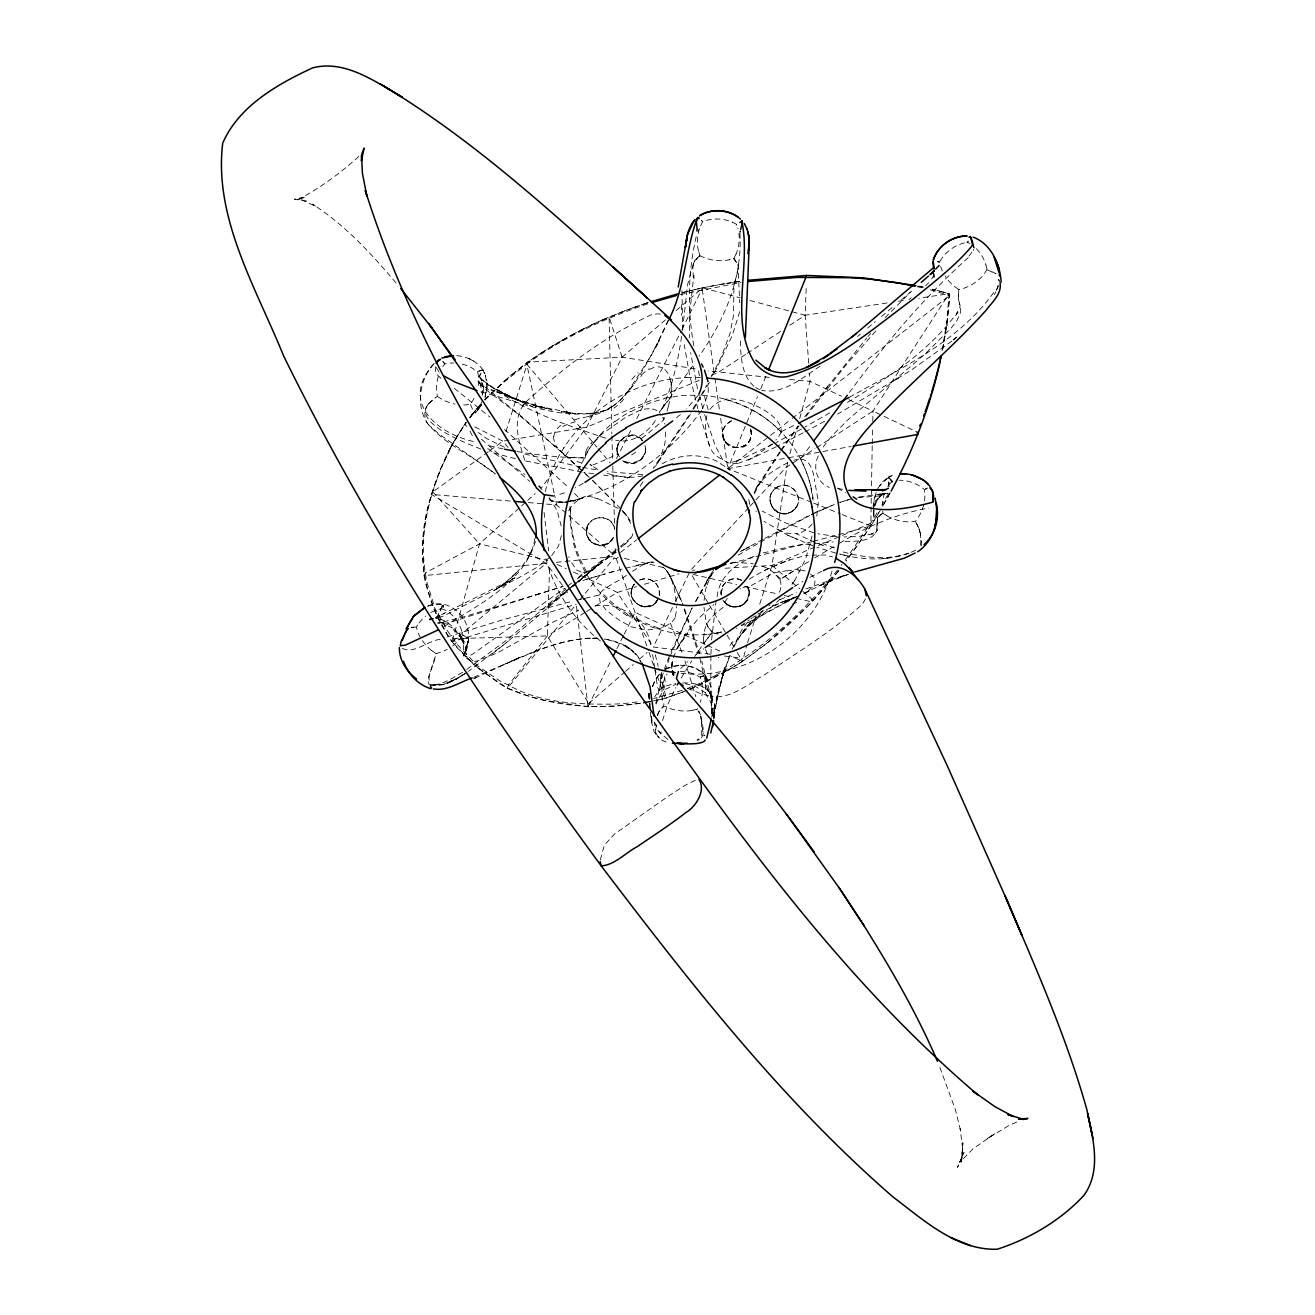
<?xml version="1.0" encoding="UTF-8"?>
<svg xmlns="http://www.w3.org/2000/svg" width="1315" height="1315" viewBox="0 0 1315 1315"><rect width="100%" height="100%" fill="white"/><g stroke="black" fill="none" stroke-linecap="round" stroke-linejoin="round"><path stroke-width="0.75" stroke-dasharray="5 3.75" d="M705.103 674.924L711.07 686.364L711.974 713.996L711.974 707.897L712.007 709.327C713.766 700.698 703.081 696.112 705.53 687.975M693.268 277.646L692.874 266.764L694.468 261.258M665.62 431.978L665.522 436.744A81.711 78.062 -19 0 1 664.782 443.812L659.505 460.398M933.946 273.717L933.929 276.84L933.551 274.062M697.953 710.642C704.347 717.793 699.514 728.214 704.955 735.841M711.974 713.996L711.99 709.541M873.85 506.883L874.409 503.826L873.555 512.981L873.341 510.368M873.965 510.516L873.933 518.307L873.407 510.631M873.324 508.839L873.374 502.757L875.576 493.799M710.889 655.889L710.757 692.939L705.366 688.172L709.525 692.446M701.585 721.754L701.717 737.09L704.626 735.118M721.162 594.89C719.124 584.189 731.83 574.934 741.381 580.227M872.207 445.818L870.793 526.049L846.17 561.143M872.24 443.78L872.568 429.479M872.749 421.31L872.979 411.102L949.085 293.689L946.997 293.097M774.962 488.818C788.474 476.079 807.985 499.388 793.307 510.483C779.795 522.943 760.497 499.716 775.11 488.703M865.484 598.818L864.284 601.07A27.697 8.498 -32.2 0 1 859.911 606.412C830.702 632.318 797.038 652.602 764.87 674.546C748.416 683.668 731.633 699.021 711.481 696.523L706.862 687.433L705.843 676.107L704.626 675.187L701.224 676.633L705.744 675.762L705.678 685.559M427.424 606.248C436.268 602.27 447.084 603.388 454.743 609.404C469.685 619.792 472.611 640.717 463.685 656.119L464.557 652.24A488.95 44.381 -47.8 0 1 465.066 650.284L468.617 639.517L467.45 637.38L463.505 635.277L468.6 639.271L465.609 650.054L466.43 658.223L470.803 661.346L476.622 661.133L496.774 653.193L552.185 622.505L578.764 610.094M570.003 506.324L570.332 523.534L573.241 540.596M478.89 668.842L507.442 688.238L524.964 694.846A138.108 81.711 13.4 0 0 545.692 700.616L587.969 706.796L588.693 703.541L547.352 635.934L549.686 565.072M701.602 721.228L701.207 716.79L698.643 711.711M486.994 385.443L486.829 388.484M587.493 526.378C582.216 538.049 596.879 550.837 607.694 543.835M671.735 668.53L672.425 660.557L671.735 668.53L671.981 661.461M710.955 654.163L711.201 647.276M713.831 717.48L714.587 702.654L713.831 717.661M586.621 530.471C584.665 545.462 607.546 551.363 613.382 537.786M808.709 363.318L805.142 315.222L806.292 285.388M681.943 290.566L682.781 331.495M443.139 606.544C442.908 610.308 443.369 601.876 443.155 606.297M714.456 705.777L713.7 718.878M661.166 731.929L660.541 733.934L658.289 728.066M739.392 663.352L742.482 661.412L746.92 644.761M671.094 390.851L670.864 393.76M703.476 638.745L703.541 643.742L694.665 656.514M714.324 709.163L713.963 715.705L714.39 707.881L713.749 718.269M873.111 505.996L876.349 491.448M771.445 505.667L769.998 499.93L770.59 495.591M711.579 639.978L716.133 600.577M961.544 1162L962.892 1142.686L961.544 1162L962.448 1147.19L960.147 1128.418L961.018 1132.412L955.413 1109.712L939.041 1065.134M941.721 291.651L932.121 289.218L949.085 293.689L949.726 295.464L947.079 322.882L942.543 350.316M553.829 436.629L554.24 434.147A15.895 12.312 -21.4 0 1 555.653 430.712A15.221 11.851 -20.9 0 1 557.905 427.802A17.194 13.397 -20.9 0 1 560.354 425.748L561.686 424.827M703.509 638.301L704.347 632.038M712.27 716.083L710.495 695.125L701.815 661.182M704.1 600.413L705.432 590.468A51.006 50.381 43 0 1 707.092 584.633M721.014 593.246L723.546 584.896M930.28 289.842L949.726 295.464L947.227 321.781L942.97 348.113M661.757 672.096L661.051 680.562M693.087 281.903L689.422 316.093L689.339 337.922M661.577 673.543L661.823 682.041L664.65 689.734L676.058 684.162M877.023 526.082C876.628 543.572 853.501 540.794 841.485 541.649M656.843 724.565C653.276 733.967 659.16 741.183 669.269 742.581M664.404 676.584C667.609 688.945 659.736 694.156 656.037 704.051M486.879 387.925L485.153 397.114M465.444 651.615L465.987 646.618L466.151 651.04L465.017 645.139L459.198 633.797L464.211 642.032L462.65 639.304M713.815 718.795L714.62 711.514L713.913 717.448M600.298 859.911L604.308 845.249L614.417 834.088L669.401 795.427L686.331 784.644L696.769 779.581M639.616 580.047A14.054 13.857 33 0 1 659.308 595.185L659.489 593.788M958.832 290.451L958.75 289.464M659.325 595.301L659.127 589.646L657.484 585.685M682.567 329.523L687.646 284.435L692.413 266.83M657.5 715.524C658.059 709.229 667.215 706.977 662.711 701.158A37.954 34.042 64.7 0 1 664.946 678.047L667.149 673.921M655.807 703.361L663.648 671.192M739.918 233.182C742.581 277.843 724.549 320.005 699.235 356.086M561.406 535.583L558.415 546.35L551.577 555.604M681.597 336.509C677.735 362.036 672.244 387.744 660.919 411.118M759.758 604.111L771.987 565.401L787.685 461.549M714.045 717.102L719.321 685.345L715.048 708.769L724.581 667.642L718.417 691.805L724.45 669.647L721.393 679.756L730.384 654.278M696.21 236.634C687.877 272.55 687.235 309.88 693.893 346.141M587.443 526.542L586.556 531.868C585.241 514.477 613.217 512.521 614.713 529.583M657.533 715.278C659.045 710.511 663.204 703.344 668.48 707.98A37.971 30.705 5.9 0 0 692.298 710.429M889.104 486.764L888.48 477.115L894.134 474.929M681.992 329.539L702.605 287.804L718.269 284.829M660.442 685.575L659.505 689.438L654.689 696.884M435.873 653.802L440.788 652.125A37.412 30.935 -16.1 0 0 447.248 649.314M465.872 648.574L465.51 650.185L468.584 640.011M942.115 350.661L946.734 321.748L949.085 293.689L918.675 298.242M920.549 545.265L921.01 537.539M812.029 535.928L805.635 558.957L794.868 580.26M534.827 538.476C532.723 555.045 521.447 568.474 509.513 579.34L517.206 571.992L503.037 584.534L504.401 583.466L493.98 590.599L505.765 583.268M435.183 366.606L435.906 373.411L441.577 379.049M435.298 656.629L428.065 678.655L428.378 683.997M545.298 491.662C559.73 427.424 621.831 379.986 686.841 377.602M704.495 631.332C706.139 619.118 719.108 610.423 727.244 604.325A14.12 14.021 47.6 0 1 723.217 600.133M968.054 241.204L967.84 242.075L968.087 241.056M711.678 717.365L720.571 682.534L729.315 656.399M535.402 541.451C522.844 584.386 476.77 605.525 441.824 627.929M434.838 658.749L432.471 666.393M662.546 720.604L667.297 705.481L675.811 687.614M692.972 264.956L694.682 260.929M717.102 596.665C719.206 575.329 737.83 562.491 756.109 555.489M484.972 397.459L487.076 385.657L485.169 374.397M467.565 644.284L468.337 641.326M887.937 487.01L888.759 483.197A287.475 50.858 -28 0 0 888.858 480.567L888.578 477.148L891.406 475.816M665.406 671.143L669.335 658.059M430.58 497.678C414.915 546.021 422.066 600.626 452.081 641.72A138.963 87.398 35.8 0 0 457.768 648.443L478.446 668.48M618.099 557.363C613.661 561.899 610.127 552.925 616.341 552.662M668.414 406.45L670.305 397.952L659.357 412.285L693.942 364.222M634.34 584.189C621.814 598.785 647.67 616.916 657.27 600.577M640.799 703.163C596.04 710.511 549.308 706.369 507.442 688.238A124.498 78.062 35.9 0 1 499.01 683.29L473.679 664.387L452.081 641.72L479.548 543.835L520.148 507.163M739.737 311.688L732.389 335.243L713.141 375.564M789.871 453.724L797.498 426.356M799.684 418.532L810.04 381.366L809.448 373.345M668.267 406.943L667.034 411.053M933.814 274.983L934.045 274.145M637.101 701.914A162.468 134.475 -12.3 0 1 612.823 704.133C577.499 704.462 539.939 703.196 508.461 685.049A120.783 108.734 50.5 0 1 499.815 680.891L477.674 665.916L458.721 646.092A134.179 120.585 50.6 0 1 453.33 638.696A134.327 115.967 83.6 0 1 448.037 631.693L434.953 608.303L426.981 582.578A120.881 104.543 83.9 0 1 425.386 572.847C418.301 530.981 431.139 488.391 448.974 450.831M702.128 395.322C721.409 396.637 740.361 402.637 756.914 412.631A120.701 119.172 -51 0 1 781.192 432.093C782.935 414.044 741.101 396.012 725.486 399.218M485.317 396.275L485.761 394.796M706.862 415.819C703.772 427.687 706.73 440.706 712.204 451.44A21.615 20.876 2.3 0 0 720.176 458.31L725.896 461.499A16.701 16.322 -2.1 0 0 729.085 463.028A22.75 22.273 -2 0 0 738.356 463.209M675.417 616.587L676.403 610.571A59.635 59.011 31.6 0 0 676.337 606.494M505.979 431.517L527.759 362.118L532.427 358.847M747.528 642.821L756.092 615.716M781.34 431.567L796.989 423.989M481.717 401.88L478.627 409.228L482.556 403.179M816.812 516.072L818.341 501.59L814.314 479.005M652.519 686.677L655.314 679.806L660.771 672.458M632.334 587.69C624.921 604.193 652.733 615.486 658.601 597.898M832.05 571.252C813.541 634.915 747.577 680.808 681.236 673.346M973.264 250.54L973.61 249.538M664.207 669.384L669.779 654.821M873.67 506.883L877.532 498.697L875.494 501.311L882.036 494.637L879.209 496.626L884.469 493.141M874.985 505.946L877.105 500.062L876.431 501.426L882.184 493.158M996.54 290.303L997.608 287.393M652.651 686.298L654.739 680.759L659.719 673.642M818.324 455.878C812.423 467.17 816.845 482.917 829.37 487.421M664.732 417.545L663.418 420.175L648.081 433.408L640.849 438.865L639.139 437.599M673.395 657.812L677.636 646.881L687.844 632.778L677.143 648.722L685.855 633.501L698.15 618.79L713.815 604.44M669.877 656.448L692.315 607.694M781.143 432.109L781.159 432.076A24.475 24.015 -8 0 1 778.151 437.172L775.817 440.114M668.168 320.186L656.119 346.881L659.127 340.716C644.843 365.438 632.844 394.96 607.185 409.951L618.428 401.995L627.633 391.969M577.893 470.934L587.542 451.982L586.046 454.398M736.038 253.976L733.918 258.414L729.283 259.696M811.7 502.33L727.82 468.666L757.522 396.62M760.662 389.026L766.119 375.761M700.566 225.884L702.654 221.627L707.322 220.147A38.382 36.804 3.1 0 1 732.406 222.169M754.58 493.585L756.651 489.114M432.24 666.968L430.268 672.162A479.235 113.386 -1.1 0 0 429.052 678.836L429.611 684.638M961.873 1157.184L957.534 1167.391L964.043 1152.384L959.654 1162.394L973.182 1148.669L994.551 1133.859L986.727 1138.987L1009.115 1125.426L1019.865 1120.692M668.76 320.038L651.024 355.954L628.488 390.621M671.11 651.615L691.92 608.401M732.143 649.133L741.66 630.148L748.366 621.074M702.522 408.949L708.243 393.07L708.144 383.454M529.09 555.933L531.622 550.574M632.219 587.953L633.748 585.027M484.923 400.105L488.062 396.851A212.833 170.572 -57.8 0 1 501.097 384.44L526.773 364.14L527.759 362.118L541.369 352.88M710.149 654.212L653.308 647.046L674.546 603.223M675.433 601.399L689.602 572.189M994.387 294.626L995.817 291.749M639.715 703.328L613.743 706.04L587.969 706.796L611.508 659.571M616.932 648.673L623.277 635.967M624.181 634.142L635.046 612.346L705.432 644.498M921.322 545.84L921.536 540.465M733.836 646.947L740.542 635.26L755.188 619.644L753.577 620.959L764.508 613.546L793.34 597.98M665.456 319.824L622.11 357.187L586.687 427.161L541.205 488.144L537.375 483.46M616.472 458.623L631.233 429.528M636.772 418.63L681.071 331.364M448.76 451.177L450.47 447.905M449.96 448.875C436.087 475.734 426.487 505.009 423.43 535.139A138.519 98.494 82.7 0 0 422.657 556.59L424.038 575.641A124.613 83.24 58.2 0 0 425.978 584.698L434.345 609.667L447.067 634.027A139.143 93.234 58.2 0 0 452.081 641.72L576.266 604.226M997.28 286.884L997.806 285.865M449.746 449.253L451.489 445.982M431.78 650.695A37.346 29.768 43.6 0 1 417.628 631.595L416.313 627.074L418.745 623.294M488.276 451.785L432.832 491.925L431.517 494.424L546.284 563.33L569.066 594.413M450.24 448.3L463.505 426.093M463.817 425.633L466.036 422.427L453.198 442.843M477.444 410.905L481.043 404.215L475.373 412.976L481.191 405.447M711.431 376.682L721.623 356.266L730.072 333.172L733.523 315.485L733.951 284.73L738.011 270.759A289.875 23.341 -44.2 0 0 738.586 268.753L738.06 264.512M510.236 501.048L431.517 494.424L440.18 469.948L454.152 441.166M889.959 493.158L882.464 506.587L890.354 492.451M747.479 599.837L749.188 591.487L745.654 583.482M451.785 445.44L452.311 444.503M877.647 488.703L882.858 481.454L888.841 477.082L879.751 485.613M452.574 444.026L453.1 443.089M697.492 708.489L697.098 709.36M706.582 581.477L708.785 577.729L694.764 602.977L713.157 571.992M744.027 603.881L748.251 598.226L749.123 590.945M588.66 524.11L588.084 525.112M470.047 417.94L472.841 413.6L472.956 411.184M939.929 261.258L937.776 261.718M454.415 440.673L455.105 439.489M940.028 261.11L942.461 257.51A38.645 36.656 -41.1 0 1 962.777 243.308L966.607 242.355M700.073 396.9L690.868 412.187M701.059 395.19L706.993 384.933M706.878 581L713.897 569.576M709.426 382.435L693.317 409.606M455.253 439.243L466.036 422.427M462.206 635.589L462.469 634.29M517.173 451.538C538.838 455.319 566.617 458.195 585.734 457.85A11.013 10.389 -6.9 0 1 585.405 455.5L585.915 454.612M880.853 509.382L864.563 535.435L846.679 560.322M758.706 485.334L780.403 451.982M681.137 678.096L691.789 660.853M878.798 512.883L870.793 526.049L813.525 541.303M568.655 510.483L571.433 506.587A41.16 39.253 -4.1 0 1 575.773 501.936L580.474 498.467A14.827 14.136 -4.2 0 1 587.904 496.182M709.032 577.252L713.651 569.97M462.042 635.868L459.987 638.761A37.412 30.935 -16.1 0 1 452.541 645.961M701.569 410.494C669.746 454.497 621.14 490.248 567.636 501.788M747.298 600.15C742.334 609.124 727.705 609.289 722.888 599.969M987.023 269.23L984.195 274.112A38.677 32.579 -33.1 0 1 963.895 288.248L960.213 289.316M688.797 415.573L653.719 467.45M690.408 414.373L655.38 466.381M931.743 278.977L933.469 275.887L934.34 278.813M657.631 599.41L655.692 602.434L656.481 601.514M442.81 366.606L444.766 363.877L449.845 363.121A38.677 37.757 3.7 0 1 453.922 363.022M877.532 517.863L876.99 523.436M739.359 637.101L741.775 633.534M738.504 638.367L735.874 642.147M480.879 449.072C471.51 445.078 411.053 423.726 428.542 403.738M428.427 403.886L435.692 397.492M779.663 451.982L756.339 487.931C763.703 475.8 776.705 468.337 789.016 462.058M742.219 632.893L746.197 627.288M428.23 404.182C424.186 409.507 423.742 417.266 427.194 422.986C445.243 445.308 473.564 455.73 495.114 474.09M993.745 292.489C958.306 342.015 900.594 368.43 848.98 397.524M823.141 447.018L831.738 436.038L848.52 419.255L924.757 354.31L951.83 327.32L957.057 320.285L960.361 313.003L960.492 307.069L958.257 298.538L958.783 290.927L958.257 298.538L959.999 305.507A401.617 55.756 -6.8 0 1 959.917 307.266L956.235 314.022M780.748 450.387L798.189 425.879M428.641 403.574L434.46 398.363M781.57 450.305L799.076 425.83M813.163 498.829A123.594 122.969 -21.4 0 0 811.273 488.26A120.701 119.468 -52.8 0 0 800.457 458.968L811.421 444.24M481.093 404.28L470.047 417.578M466.151 422.822L464.836 424.679L467.861 427.326M655.33 420.619C646.914 433.605 631.693 444.092 615.584 440.147M434.032 363.614C419.781 379.23 415.425 404.773 427.194 422.986M563.395 448.464L564.004 447.626M431.254 366.918L432.027 365.849M704.643 642.23L703.541 643.742L712.319 632.186A10.898 10.767 58.2 0 0 714.505 633.337L715.426 633.649M698.002 395.585L686.446 408.949M804.731 416.921L827.694 386.446M806.161 416.23L845.068 366.112L876.678 329.933M705.202 641.473L712.319 632.186L708.851 628.57L706.254 622.965L703.969 607.349M849.424 392.429C885.258 343.889 923.903 297.141 969.04 256.967M845.216 560.239L870.448 523.436L771.987 565.401L753.643 566.518M750.553 621.913L741.101 634.504L749.254 625.003L760.366 616.209L797.991 596.024M469.521 417.726L473.86 412.22M470.228 417.365L472.315 414.685M826.609 387.859L866.733 337.988M796.068 507.327C791.63 514.625 780.485 515.94 774.436 509.908M841.173 565.466L841.995 564.431M600.511 592.72L600.856 592.309A20.251 19.774 14.8 0 1 602.155 590.961L602.615 590.55A40.913 39.96 14.8 0 1 607.349 587.065L607.678 586.819A102.767 100.137 11.9 0 1 610.489 585.109L618.79 580.326A114.8 112.745 25.9 0 0 623.803 577.203L626.4 575.428M612.724 538.969L608.664 543.227M746.641 626.696L760.958 612.527L781.11 602.5M584.896 612.593L547.352 635.934L508.461 685.049L507.442 688.238L574.967 605.821M838.888 570.562L809.136 604.999L768.47 641.884M838.592 570.907C809.202 608.122 774.058 641.309 733.902 666.689M837.491 570.135C803.449 612.511 762.404 649.544 714.653 675.894M433.703 364.041C399.267 402.16 437.139 433.638 474.205 441.659M628.948 390.358L635.112 382.829M953.227 317.868C924.494 354.771 884.173 380.15 844.723 404.116M471.164 415.589L480.616 404.297M628.258 391.213L622.373 398.067M580.145 599.492L584.024 594.758M585.323 593.18L613.776 558.431M474.205 411.792L480.139 404.889M886.672 515.661A37.954 31.198 7.2 0 0 910.638 521.891L915.454 521.365L918.215 517.485A37.921 32.612 -56.8 0 0 924.872 493.996L924.346 489.509L920.467 486.599A37.839 36.606 30.7 0 0 899.049 480.205M868.032 336.476L870.694 333.468M591.29 443.171L592.572 441.791M748.662 507.705L690.49 570.365L694.567 570.118M750.043 506.209L786.058 467.417L791.17 464.113M484.742 399.793L504.664 380.66M680.743 668.513L687.597 661.724M484.939 399.645L511.601 374.759M885.094 317.671L910.128 292.588M628.044 541.287L626.104 543.144A62.084 60.638 12.2 0 1 623.606 545.265L621.19 547.155M928.686 282.758L925.694 285.733M640.816 376.501L641.884 375.433M358.863 156.419C340.092 173.284 319.446 188.768 296.828 200.11L305.869 196.971L294.363 199.19L306.346 201.096L301.71 199.847L316.208 206.619L312.51 204.17C345.927 225.506 372.819 255.307 398.166 285.437M654.969 670.223L657.566 687.531L659.242 689.964M699.169 256.326L699.925 255.62L698.544 250.886M699.202 256.277L699.366 256.129A17.835 1.364 -40.7 0 0 694.83 260.814M578.485 577.466L583.186 573.028L576.397 569.855L570.513 560.963M699.761 255.751L704.281 257.625A38.464 33.204 5.7 0 0 729.315 259.795M772.217 443.763L753.166 457.735L738.619 463.242M565.762 589.202L508.149 638.959L464.031 671.439M521.661 505.798L526.164 501.738M527.677 500.374L535.189 493.585M768.765 605.903L770.031 604.769M572.617 586.802L576.923 582.972M594.183 567.636L577.943 582.052L600.117 562.82L578.616 581.329L616.258 550.738M588.693 703.541L624.066 672.606M625.611 671.258L633.304 664.535M639.452 659.144L647.144 652.421M505.091 380.298L527.759 362.118L622.11 357.187L698.166 369.285M462.568 639.156L451.029 627.025L452.245 627.847L439.194 621.847L438.257 616.784A484.643 81.283 -22.9 0 1 438.684 614.697L443.023 604.226L436.613 618.034L445.21 621.025L452.837 626.696L459.099 634.52L463.34 643.627L460.464 636.394C467.68 639.369 458.771 660.623 468.929 655.938A81.514 8.235 -42.5 0 0 473.104 653.818L564.497 588.364M680.332 414.521L674.233 419.699M658.947 690.244L663.845 686.611L675.548 683.34M956.334 337.33L953.391 339.878L956.12 337.528M676.288 310.488L702.605 287.804L724.729 283.728M630.871 537.802L618.971 547.566M566.568 591.98L505.371 643.512L468.485 671.291M954.559 338.875L956.909 336.887M550.311 557.034L536.339 567.718L519.146 577.581L443.254 616.127L435.265 618.313L437.517 618.428M911.624 291.174L899.279 301.579M867.637 328.043L875.395 321.567M892.014 307.677L879.719 317.951M857.594 336.426L860.421 334.059M452.081 641.72L546.284 563.33L424.038 575.641L425.386 572.847L479.548 543.835L547.862 560.552M908.928 299.606L911.147 297.782M512.045 374.397L527.759 362.118M546.793 607.349L570.398 587.92M571.45 587.049L576.693 582.742M578.271 581.444L581.411 578.847L578.353 581.329M621.601 546.826L625.924 543.309M570.726 587.509L549.341 604.818L569.592 588.479M572.239 586.276L576.825 582.561M571.154 587.213L614.384 552.711M767.911 642.328L742.482 661.412L729.513 655.495M492.287 653.818L508.346 641.03M951.879 341.078L910.966 370.32L837.622 414.077M881.527 514.05L882.94 512.981L882.677 511.223M620.548 552.399L636.559 539.906M720.653 418.351L727.82 468.666L790.545 419.715M792.156 418.466L949.726 295.464M744.29 603.684C738.405 608.927 728.313 607.777 723.776 601.3M696.194 654.525L703.656 648.788M616.258 549.67L573.554 581.707M585.339 598.177L599.278 595.021L600.051 601.958L605.936 609.963L618.412 619.612L631.184 626.811L646.438 630.132L660.196 628.34A41.012 40.486 45.2 0 0 666.08 625.891L670.979 622.751A14.728 14.547 45.1 0 0 675.565 616.653M599.443 435.758L626.055 417.019L640.389 410.099A34.815 32.842 -13.7 0 1 642.098 409.639A24.738 23.374 -13.7 0 1 652.322 408.965M670.42 623.178L682.271 653.292M882.661 513.195L886.754 515.579M567.521 586.145L572.041 582.824M554.125 493.043L526.773 364.14C563.625 336.903 605.821 317.753 649.166 303.42M820.018 366.211C802.89 377.372 783.822 394.549 761.763 390.424M763.407 610.176L760.629 612.165M489.92 450.601L502.955 441.166L508.938 440.163M608.483 556.196L609.338 555.587M743.764 604.095C739.342 607.563 732.784 607.826 728.033 604.851C735.381 611.459 753.035 602.122 748.942 589.893M435.249 397.804L437.336 396.374L436.679 391.295A38.71 34.552 81.8 0 1 439.473 372.983M808.38 590.468L812.308 587.246A16.865 9.008 -19.2 0 0 814.248 584.78M757.851 614.105L759.232 613.152M533.019 358.436L549.308 347.85M467.104 672.014C456.272 679.641 442.629 688.485 428.838 684.425M752.328 617.836L750.881 618.823M748.021 620.779L749.451 619.809M632.482 571.252L639.32 566.847A61.624 60.26 12.7 0 1 642.197 565.253L644.843 563.987A26.694 26.185 15.5 0 1 648.936 562.541L632.614 566.288M753.051 617.36L755.106 615.962M745.145 622.735L742.975 624.198M464.047 674.168L454.941 679.806L466.907 672.392M743.106 587.575A13.775 3.945 -35.3 0 1 748.087 587.361L774.009 572.732L786.14 570.825M742.252 624.674L741.397 625.233M745.457 354.508L718.171 372.457L710.659 375.597M747.167 353.39L782.967 329.818M789.789 325.315L805.142 315.222L888.266 302.795M792.879 462.995L815.037 448.645M816.73 447.544L872.979 411.102L882.201 415.474M701.405 737.764C706.5 730.68 700.007 719.667 699.662 711.694M541.977 352.486L553.96 345.023M780.699 579.077C775.883 574.524 769.144 567.324 760.399 565.894M783.296 577.416L786.88 575.148M895.499 380.117L898.737 378.079M788.704 573.997L793.356 571.072M607.514 543.933L608.845 543.111M586.605 611.524L593.427 607.283M595.136 606.215L617.327 592.424L636.575 586.621M794.309 586.605L802.791 581.411M549.621 347.67L561.817 340.437M808.643 561.62L779.844 579.619L773.96 572.699M738.619 663.828L727.096 670.699M462.601 672.31C452.59 677.767 442.103 685.542 430.186 685.033L443.287 684.54L458.787 677.537L443.287 684.54L430.186 685.033M498.73 587.526L515.069 577.86L436.827 617.031L444.733 613.168M814.807 557.856L833.463 546.777M554.585 344.662L571.417 335.111M733.129 667.165L714.505 677.603A212.34 131.073 -19.7 0 1 698.512 685.444L688.255 689.915M738.192 555.144L758.64 543.161M583.285 483.312L574.934 487.98M829.765 412.91L804.616 427.211M749.221 579.192C767.352 567.981 787.225 559.187 808.248 555.193M649.479 369.4L654.295 367.296A17.062 12.64 -56.9 0 1 657.714 366.803M562.458 340.075L581.805 329.671M726.143 671.242L690.326 689.044M760.234 542.24L809.728 515.496M839.611 543.243C866.963 526.247 897.011 513.721 928.604 508.083M875.264 533.085L877.516 530.208L877.368 518.225A16.881 3.057 -30.4 0 1 881.625 514.034M665.193 669.138L672.639 666.195L681.63 665.209M801.345 429.019L776.064 442.596M809.876 577.351L821.859 571.335M824.62 421.277L804.747 432.01M763.144 539.199L740.246 551.659L749.435 546.761L741.66 550.854M572.058 334.766L593.016 324.164M764.673 538.377L813.13 513.458M462.19 364.14A38.677 37.757 3.7 0 1 473.581 368.907C476.293 376.402 488.013 363.252 479.58 375.334A399.349 64.484 30.2 0 0 479.005 377.208L478.907 381.251L481.75 387.415L480.337 384.358L482.441 394.253M477.723 371.964L478.496 376.748A38.628 36.163 -50.1 0 1 477.789 388.155M784.989 602.369L795 597.109M803.071 432.914L778.036 445.9M665.653 668.957L678.721 665.226M772.612 444.371L740.345 459.74M479.038 371.208L482.967 369.909L479.613 376.221L483.509 387.81L516.976 413.255L563.313 453.527M582.463 329.342L603.026 319.529M776.31 446.755L745.572 461.384M857.89 497.645L878.552 496.002L882.891 494.391M731.321 420.784C701.651 439.654 754.284 465.247 750.931 430.35M811.437 514.658L834.499 504.319M915.7 550.245L910.605 552.514M786.978 601.349L796.693 596.632M666.311 668.628L667.527 668.036M803.679 593.295L829.387 581.296L817.519 586.441L849.03 574.03L837.244 578.255L847.304 574.704M593.673 323.852L623.409 311.211M447.199 683.34L454.563 679.921L451.226 681.466M473.712 677.258L538.838 649.906L532.657 652.174C553.105 644.745 574.408 637.512 596.418 638.186C566.305 637.709 537.819 649.807 510.664 661.511L520.609 657.007L473.301 678.885M435.298 617.639L439.522 615.699M880.935 495.377L886.885 493.076L881.707 494.144L888.25 493.355L878.239 494.341L884.765 493.7M814.774 512.669L834.285 504.5M780.042 599.673L796.298 592.687M772.464 606.067L779.779 603.01M502.363 665.226L512.291 660.771M603.7 319.233L634.159 307.299M473.499 678.77L476.671 677.373M764.722 570.217L789.74 559.68M699.383 380.282L586.687 427.161L510.927 439.818M686.989 690.391L665.127 698.38L654.656 700.714M925.053 489.213L925.859 488.917M683.044 692.002L665.127 698.38L653.374 700.928M780.255 602.829L782.836 601.843M783.395 601.629L792.518 598.177M790.101 599.114L787.669 600.035M639.813 579.981C646.142 577.104 654.278 579.784 657.615 585.882M805.816 588.906L845.364 574.934M909.125 553.073C886.852 561.587 862.081 559.894 839.381 553.993M687.4 688.468L698.66 683.833A184.758 148.891 -35.6 0 0 714.653 675.894M781.702 602.27L786.239 600.561M624.674 310.751L644.383 303.814M597.848 469.439L591.52 465.625L609.289 458.047L617.754 453.593L617.491 452.755A14.235 13.627 -12.8 0 0 619.677 457.226M564.529 492.878L556.344 495.443M440.213 639.353C428.246 640.323 412.696 655.478 401.634 647.785M634.8 307.085L647.818 302.697M599.673 413.37L586.26 416.97M736.597 461.154L729.118 462.913M682.222 690.309L665.554 695.142A153.082 126.881 -12.3 0 1 653.604 698.561M447.248 636.937L502.412 619.875L570.529 601.744M585.816 572.551L586.293 572.387A20.317 19.807 12.9 0 0 588.002 571.598L588.578 571.335A41.143 40.091 13.2 0 0 593.509 568.113L593.854 567.883A104 101.518 17.2 0 0 596.418 565.861L603.799 559.779A113.6 110.016 3.9 0 1 608.5 556.196M428.131 606.084L435.512 604.144L443.073 604.259M645.024 303.601L648.229 302.549M908.484 553.286C886.458 560.65 862.492 557.494 840.597 551.248M539.955 593.657L449.927 622.488A81.629 13.084 -30 0 1 444.684 623.228L437.566 623.014M535.534 595.054L563.083 586.441L463.653 616.883L439.44 622.85L443.697 622.521L438.027 622.965M848.701 499.634L839.628 502.445L851.512 498.812M696.901 709.327L692.282 710.347M793.833 460.25L794.507 460.036A24.393 24.114 1.3 0 1 800.325 458.984L800.523 459.034M574.474 582.972L595.991 576.529M644.284 584.287L678.935 573.85M763.045 552.99L794.276 545.659L833.085 541.944M586.737 579.274L604.966 573.915M430.843 612.56A37.297 34.897 -68.9 0 1 438.273 609.453L441.232 608.746M600.528 575.214L623.524 568.705M609.322 572.666L617.672 570.315M872.766 534.022L858.564 536.405L843.951 536.947M574.54 419.666L585.454 417.134M730.581 563.395L811.552 541.829M625.48 568.179L653.029 562.195M682.058 292.752L685.345 291.914M682.501 292.637L696.934 289.086M686.003 291.733L702.605 287.804L740.066 297.815M680.43 294.494L741.265 282.429M578.025 599.919L581.674 599.048M959.769 289.415L958.964 289.579M697.64 288.922L702.605 287.804M593.92 413.65L607.924 409.524C566.009 423.463 521.381 402.045 480.813 391.886M664.059 398.346L681.992 395.47L700.122 395.158M892.54 480.879L888.94 484.676A37.839 35.242 79.2 0 0 887.724 486.468M718.631 632.581L714.505 633.337M441.413 608.713L447.231 610.998A37.264 36.245 84.6 0 1 461.368 630.066L462.37 633.781M436.021 653.473L435.594 653.276M859.205 496.938L880.409 494.144M727.82 468.666L786.436 458.097M788.458 457.735L851.101 446.443M719.075 284.697L731.617 282.626M966.804 242.322L969.829 243.357M725.946 283.53L741.364 281.18L738.11 281.64M732.439 282.495L737.715 281.706M564.234 502.182L567.406 502.198L556.097 501.788L564.234 502.182L583.729 497.875L572.732 501.212L575.608 500.473L559.302 502.675L548.766 499.716M898.408 301.267L906.512 300.067M733.195 562.458L750.964 563.33A80.741 80.429 56 0 1 753.314 563.856M595.185 605.755C621.19 601.925 648.246 619.907 651.04 647.161M556.311 562.327L612.494 556.656M882.891 558.661L890.025 558.02M589.761 414.061L594.939 413.6L574.491 413.518L561.226 411.743L575.838 413.748L533.972 405.414L552.103 410.033L509.645 397.344L542.257 408.16L491.037 389.766L526.033 403.557L503.053 393.579L532.312 406.697L493.651 388.385L512.62 397.837L486.156 383.503L488.555 385.213L480.172 378.03C515.875 408.439 562.902 423.874 606.757 438.553M786.6 570.792L794.309 570.48M642.788 474.748L607.431 471.543M706.928 634.323C679.28 637.052 650.974 629.869 627.584 614.993M413.518 627.14L411.036 627.436L416.263 627.074M725.124 568.244L751.621 566.634M413.913 627.124L415.737 627.074M453.33 638.696L547.352 635.934M585.734 457.85L571.548 457.62M812.029 555.16L825.245 555.012L832.592 556.919M682.551 683.027C691.69 682.419 701.651 684.293 708.407 690.868M680.217 665.16L691.969 666.837L701.503 671.751M686.693 377.602L701.306 377.635M587.904 496.33L594.002 497.3M800.835 459.034C809.909 459.888 813.18 470.869 814.232 478.446M937.546 261.701L939.732 262.655M570.398 457.554L568.064 457.439L573.767 460.283M598.029 638.317L586.474 638.317L599.344 638.498M651.204 720.768L654.147 731.945L659.653 738.175M642.821 475.849A43.888 42.491 -3.6 0 1 629.359 477.23L603.634 475.159M683.192 665.209L684.688 665.341M528.4 502.577L544.541 503.924M546.563 504.105L556.656 504.944L554.552 495.032M797.975 570.661L800.441 570.924M837.113 536.635L817.979 533.808M644.564 606.577L651.221 605.525L645.862 606.692L640.438 605.771L643.134 606.379M660.36 314.104L658.716 313.94A28.157 15.846 -39.8 0 0 651.073 314.91C605.607 335.802 564.464 367.033 527.447 400.516C509.497 417.677 519.54 443.451 525.737 463.357M769.209 377.405L708.16 370.879M789.625 379.394L810.04 381.366L841.518 396.226M842.701 489.279L838.132 488.621L840.712 489.591M724.368 656.004L742.63 658.305M593.772 473.795L584.074 472.364M685.378 683.701L694.928 686.101L705.58 692.808L705.218 681.055L699.892 658.503M456.716 355.642C467.581 356.529 478.644 362.052 484.052 371.816M582.183 472.052L525.112 460.875M582.529 467.367L598.325 470.145M604.226 639.057C618.724 641.062 634.044 647.72 640.997 661.412M580.72 467.006L521.628 453.281M687.712 665.817L696.342 668.546L702.637 672.655M917.903 286.012L924.264 287.377M503.07 448.925L486.057 445.029M919.119 286.259L923.475 287.196M607.218 639.485L622.044 644.251L633.846 651.895C608.023 632.384 642.164 657.582 638.843 658.831M917.13 286.686L922.62 287.936M624.411 558.431L663.631 567.538M693.071 574.376L736.712 584.501M744.652 586.342L776.376 593.706M784.315 595.547L794.244 597.848M796.216 598.309L812.095 601.991L811.98 599.098L801.213 590.024M840.351 554.19L846.515 555.67M987.401 270.035L996.096 273.717L989.143 270.495M515.348 458.738L489.509 451.768M749.928 300.461L805.142 315.222M942.773 291.93L945.945 292.801M813.87 532.805L784.759 522.614L762.125 511.042M835.814 553.138L816.862 547.188M581.641 463.143L574.54 460.612M463.307 635.211L463.685 635.359M597.931 498.549L618.083 508.395M463.406 635.244L463.209 635.178M823.601 545.741L816.648 543.095M813.048 545.856L787.734 535.189L764.048 521.414M504.549 447.281L486.928 438.733L478.298 432.487M813.607 503.103L840.285 513.82M842.192 514.576L870.793 526.049M815.267 542.553L796.364 533.726L786.304 533.101L774.946 528.515M732.373 222.219L736.729 224.421L738.06 228.728M787.734 535.189L798.156 539.857M707.289 645.336L722.116 652.109M557.116 564.414L566.239 568.672M573.537 572.058L617.327 592.424L653.308 647.046M848.915 399.727L872.979 411.102M759.577 389.667L755.698 387.58M884.058 416.362L917.262 432.125M687.761 688.287L701.207 693.86L711.481 696.523L709.393 692.068L712.286 700.007L710.938 694.879L711.596 697.213M622.62 460.595C632.515 469.044 648.755 458.228 645.123 445.933M474.83 426.882L502.955 441.166L508.05 447.429M837.425 488.144L845.512 492.566M468.945 358.633L474.436 361.576M623.754 461.384C633.37 467.959 647.687 458.508 645.303 447.051M777.839 512.045L774.404 509.694L775.324 510.417M810.55 573.965L814.988 578.452L814.725 583.942A16.372 8.695 -19.6 0 1 814.347 584.616M667.905 739.507L658.667 731.633L653.193 719.289M958.454 289.284L954.706 286.67A38.382 34.469 40 0 1 945.091 276.002M434.87 652.815L432.06 650.777M565.45 455.779L563.543 454.382M487.668 448.546L525.014 474.6M712.319 632.186L707.93 626.992M454.267 388.303L489.969 417.085M437.402 396.423L441.61 399.119A38.793 32.76 19.1 0 0 455.023 404.067M483.443 393.086L483.345 386.922L483.509 387.81L477.197 380.709L520.74 415.787L588.052 476.129M591.602 465.592L590.04 464.294A24.804 23.308 -3.3 0 0 591.701 465.641M495.213 473.696L438.569 433.638L428.394 424.729M701.963 671.998L703.739 673.609M771.987 565.401L799.668 588.726M600.478 641.013C574.08 620.286 554.338 591.06 545.889 558.481M504.516 429.446L568.803 487.75M623.014 512.127L623.672 512.686A37.182 36.343 -9.1 0 1 625.94 514.872L631.529 524.882M481.487 439.226L529.698 481.389M549.16 498.401L613.152 554.338M483.295 370.403L482.539 369.745L485.235 374.528M703.065 672.918L704.248 674.102M753.972 386.281C740.674 374.331 740.789 354.639 740.296 338.136M570.841 460.349L582.759 471.329M538.509 486.139L543.851 491.514M585.701 474.074L591.421 479.465M592.851 480.813L620.795 508.938M592.49 480.304L617.327 505.174M701.52 220.476L702.325 221.282A17.868 1.545 49.8 0 0 701.635 220.706M574.507 493.404L579.866 498.845M704.61 674.398L705.843 676.107M480.172 378.03L481.915 379.953M432.832 491.925L479.548 543.835M442.859 361.576L444.766 363.877M438.799 371.619L435.758 366.721M442.941 361.674L443.895 362.776M771.215 505.256L774.584 510.039M722.675 459.757L715.344 445.916L704.626 414.603M621.913 510.171L626.236 515.233A26.218 25.593 -6.9 0 1 629.359 519.359A19.889 19.38 -3.5 0 1 631.151 523.436M622.998 511.436L626.236 515.233M526.773 364.14L596.911 447.116M598.226 448.678L610.144 462.765M444.01 362.907L444.717 363.795M642.838 440.936C633.074 425.797 609.749 442.169 618.921 456.387M480.452 378.227L482.095 380.84L480.008 377.487L481.076 379.032M666.409 570.431L672.787 581.509L681.269 601.777M549.095 497.53L557.067 510.335L561.357 526.658M472.249 435.577L468.913 428.953M692.117 575.658L708.555 603.651M709.59 605.41L726.044 633.403M727.063 635.161L736.318 650.909M737.353 652.651L742.482 661.412M725.453 441.922L723.612 438.339M553.615 436.662A29.867 23.029 -22.1 0 0 555.883 445.275L556.409 446.41M722.823 433.868C722.362 454.924 757.309 450.355 750.569 429.183M669.516 574.918L681.647 601.432M640.98 662.694L639.649 660.064M738.06 264.562L739.688 302.746M484.315 372.359L484.906 373.707M918.955 528.63L920.664 534.728M998.743 279.372L999.614 281.574M679.017 594.906L683.159 605.262M919.119 529.09L919.58 530.389M709.525 445.9L698.347 410.559M684.54 608.861L699.613 653.719M617.886 453.938L618.395 455.319M568.803 556.689L569.116 557.56M684.162 609.535L698.38 653.177M748.136 587.427L748.827 589.482A14.12 14.021 47.6 0 0 745.884 583.729M663.878 419.814L662.957 417.397L664.93 424.104M616.242 558.579L648.377 650.498M649.051 652.404L653.736 665.801M654.41 667.724L665.127 698.38L665.554 695.142L658.7 668.201M724.269 439.9L722.938 435.479M684.885 660.886L695.766 696.588M622.11 357.187L609.075 316.849L611.837 433.786M985.921 264.94L986.973 268.95M942.395 270.989A38.382 34.469 40 0 1 940.751 266.682L940.274 265.005M485.416 375.087L485.86 376.517M617.508 452.804L617.754 453.593A13.89 7.594 -38.1 0 0 619.661 456.601M708.177 409.754L704.067 395.092M919.678 530.685L920.615 535.123M998.578 279.322L998.973 280.933M702.769 408.308L699.629 396.916M697.838 408.735L689.422 374.118L684.211 344.563M461.877 631.759L462.157 632.827M655.264 654.739L658.207 666.278M697.509 388.665L690.622 352.65M698.462 370.978L699.777 377.158M483.509 387.81L482.079 381.12L482.293 382.123M810.977 488.325L812.982 500.127M748.876 589.613L749.172 591.24M670.634 381.777C669.697 375.317 666.097 367.641 658.831 366.852A16.569 12.246 -56.3 0 0 657.944 366.803M652.618 654.574L654.739 668.299M933.371 272.682L934.094 277.268M655.61 734.312L654.706 722.872M486.517 379.427L486.747 380.906M702.292 289.547L714.637 376.09M714.916 378.095L719.502 410.296M711.727 697.657L712.533 703.525L712.04 692.216M769.998 499.93L770.163 501.262M544.081 512.439L548.618 550.903M576.496 606.248L587.969 706.796M798.32 497.908L798.419 499.552M650.366 712.138L650.859 717.464M651.944 721.097L651.418 714.982L651.977 722.609L651.566 716.478M671.012 384.835L671.077 385.854M676.189 601.547L674.365 588.627L670.913 577.762A37.067 36.738 8.6 0 0 669.532 574.902M486.977 382.599L487.06 384.128M611.886 435.791L612.659 461.877M612.79 465.888L614.647 528.499M615.239 548.7L615.354 552.727M585.389 455.45L585.422 454.579A14.251 13.429 6.3 0 1 586.096 451.209M482.391 390.44L482.457 395.223M681.564 304.669L681.663 315.37M888.135 494.095A380.725 280.539 -72.8 0 1 881.905 504.927M877.072 512.916A380.725 280.539 -72.8 0 1 870.399 523.386M652.306 409.08A14.202 13.512 -14.5 0 1 659.407 412.253M463.636 404.921A38.793 32.76 19.1 0 0 465.296 404.889L470.211 404.379L473.088 400.154A38.628 36.163 -50.1 0 0 475.225 396.012M470.392 404.527A14.777 2.4 58.6 0 1 473.038 411.299M693.35 264.529A417.989 26.316 -48.6 0 1 692.89 266.304M698.446 250.918A38.612 34.7 81.5 0 1 700.501 225.851M738.948 233.199A38.612 34.963 -71 0 1 736.121 254.009M734.46 258.907A12.164 1.167 49.9 0 1 735.003 259.647M733.376 258.184A17.835 1.299 50.7 0 1 737.222 263.575M600.889 434.312A120.668 113.419 -11.7 0 0 587.328 451.85A120.323 112.975 -12.2 0 1 615.009 421.145M586.013 450.963A27.385 25.264 -17.8 0 1 591.224 443.122M593.476 442.629A68.216 63.893 -14.9 0 1 600.347 436.876M659.16 460.234A38.497 37.132 -6.1 0 1 653.522 468.37M629.343 477.361A51.515 49.28 -4.4 0 1 623.211 477.066L613.234 475.11A86.297 80.544 -1.2 0 1 606.577 473.038M920.352 534.909A553.631 105.249 -30.6 0 1 920.582 537.786M915.618 522.006A17.522 1.085 60.6 0 1 918.675 528.186M925.546 489.18A17.194 3.008 -29.7 0 1 926.73 488.769M779.894 579.603A14.071 13.988 58.1 0 1 780.748 587.411M680.233 671.554A37.905 37.576 4.3 0 1 695.799 674.858L700.238 677.225L701.585 681.712A37.954 34.157 -52.7 0 1 700.27 702.21M876.908 523.469A415.573 78.719 -24.1 0 1 876.875 526.148M877.368 517.946A17.555 3.205 -30.3 0 1 881.954 513.655M890.962 479.498A11.966 0.855 60.7 0 1 891.34 480.024M889.367 478.019A17.555 0.921 59.5 0 1 892.441 482.506M882.316 506.226A37.839 35.242 79.2 0 1 884.518 493.322M780.896 587.427A24.525 24.328 65.6 0 1 778.842 593.46M718.286 634.027A14.12 13.758 47.3 0 1 715.459 633.534M737.09 628.176A67.887 67.262 75.6 0 1 736.499 628.554M730.039 563.231A38.151 37.773 33.3 0 1 733.228 562.738M707.404 584.731A43.477 42.984 27.3 0 1 713.519 572.14M707.832 626.778A24.558 24.13 57.7 0 1 706.566 623.836M721.343 631.94A120.651 119.369 68.4 0 1 718.615 632.531M976.404 248.732A38.431 35.258 74.9 0 1 985.971 264.923M998.874 285.289A123.281 9.616 -45.8 0 1 996.293 290.023M736.137 225.227A17.473 1.101 -39.9 0 1 736.531 224.931M733.507 258.315A17.424 1.282 50.7 0 1 737.337 263.74M958.027 312.23A85.508 4.487 -45.8 0 1 955.578 315.567M740.23 459.395A142.957 112.548 76.5 0 1 736.499 460.907M709.952 409.343A26.316 25.314 -12.6 0 1 725.568 399.612M725.387 399.579A123.577 121.292 -28 0 1 756.832 412.779M701.52 372.03A919.662 488.21 37.1 0 1 700.846 368.907M698.166 229.369A159.838 12.706 -70.3 0 1 698.101 231.736M693.909 275.361A100.663 9.041 -75.9 0 1 693.942 278.994M694.336 261.356A17.144 1.331 -40.6 0 1 698.314 257.066M756.947 412.581A120.602 119.09 -52.4 0 1 811.207 488.276M419.058 622.866A37.297 34.897 -68.9 0 1 425.665 616.061M574.145 540.416A123.561 116.591 27.4 0 1 570.513 508.626M585.602 572.14A7.216 5.507 -12.6 0 1 583.219 572.6M632.844 533.709A9.665 9.435 0.3 0 1 631.085 537.671A26.81 26.136 8.4 0 1 628.192 541.106M627.929 614.45A120.684 112.663 32.1 0 1 601.349 591.898M586.589 571.68A120.684 112.663 32.1 0 1 573.603 540.021M593.887 497.678A59.849 57.696 -5.2 0 1 597.783 498.911M627.14 615.683A120.553 113.583 31.4 0 1 572.814 540.679M660.607 677.669A456.815 23.884 82.1 0 1 660.097 683.29M705.761 686.019A407.19 20.399 79.9 0 1 705.596 688.386M658.125 627.847A123.577 117.051 31.3 0 1 628.291 613.875M599.525 595.103A7.2 6.476 -72.3 0 1 600.708 592.901M649.117 562.442A9.649 9.517 15.5 0 1 655.823 562.804M666.508 570.463A26.136 25.873 12.1 0 1 669.286 574.507M662.924 567.176A19.824 19.593 16.2 0 1 665.768 569.658M971.884 251.987A123.692 22.7 -24.6 0 1 967.676 257.477M925.941 488.588A17.194 3.353 -30.9 0 1 927.732 488.046M889.269 477.887A17.144 0.904 59.6 0 1 892.326 482.293M755.944 488.605A140.573 115.654 54.6 0 1 758.081 484.84M812.013 524.011A26.169 26.021 36.4 0 1 796.397 533.906M754.153 493.076A22.667 22.355 7.7 0 1 756.322 488.21M756.191 511.749A21.533 21.188 28.6 0 1 755.977 511.173M834.844 547.977A997.132 434.197 81.4 0 1 823.519 543.917M916.44 523.321A16.799 1.085 60.4 0 1 919.201 529.238M873.998 532.953A99.595 11.243 4.6 0 1 870.957 533.808M749.747 504.418A58.83 58.271 38.5 0 0 749.188 501.607A58.55 57.926 -15.6 0 0 747.676 496.084M720.62 463.899A58.55 57.926 -15.6 0 1 730.121 470.376M640.257 486.09A58.863 58.107 -15 0 1 643.265 481.274M662.135 463.833A58.863 58.107 -15 0 1 720.998 463.274M794.802 580.211A119.862 118.498 83.3 0 1 791.466 585.159M780.091 598.917A119.862 118.498 83.3 0 1 741.249 625.71M721.557 632.104A119.862 118.498 83.3 0 1 706.944 634.488M615.305 421.49A117.808 109.424 -15.3 0 1 630.312 411.496M630.575 411.924A120.553 112.433 -14.9 0 1 664.157 398.79M645.057 445.686A14.235 13.627 -12.8 0 1 623.047 460.349M639.123 437.533A14.235 13.627 -12.8 0 1 642.476 440.509M721.327 595.07A14.12 14.021 47.6 0 1 741.611 580.342M613.25 537.457A14.12 13.577 -0.1 0 1 590.632 540.744A14.12 13.577 -0.1 0 1 594.479 519.047A14.12 13.577 -0.1 0 1 614.68 529.37M750.553 429.085A14.251 13.808 -10.8 0 1 741.874 446.64A14.251 13.808 -10.8 0 1 723.743 438.717A14.251 13.808 -10.8 0 1 731.814 420.899M657.631 599.837A14.054 13.857 33 0 1 637.66 604.16A14.054 13.857 33 0 1 634.504 583.975M704.15 644.103A61.674 36.278 -33.7 0 1 704.117 643.512M794.885 569.247A77.141 49.839 -41.1 0 1 798.583 569.527M801.065 570.053A58.83 34.913 -34.1 0 1 805.142 570.957M809.185 590.928A36.294 19.593 -18.7 0 1 804.353 593.772M796.66 602.402A75.958 35.16 -20.1 0 1 792.715 603.93M759.363 609.535A59.356 51.351 -27.8 0 1 771.231 602.993M751.687 622.554A50.447 38.316 -28 0 1 761.122 613.99M732.899 641.473A37.773 16.766 -48.7 0 1 728.148 647.588M718.795 657.5A15.714 8.958 -47.1 0 1 718.138 657.681M707.519 653.966A46.009 25.905 -45.1 0 1 705.432 648.772M568.261 457.193A62.446 49.493 -38.9 0 1 565.631 455.631M671.571 393.711A78.193 65.29 -28.6 0 1 671.077 397.952M671.636 385.69A59.553 47.439 -38.3 0 1 671.735 390.736M670.88 381.679A49.082 37.806 -44.2 0 1 671.291 384.753M641.539 374.956A36.705 27.352 -57.6 0 1 649.281 368.742M631.841 379.493A76.665 52.666 -55.1 0 1 638.137 372.605M623.705 399.25A60.408 58.6 -54.3 0 1 613.908 408.143M612.05 406.335A51.269 46.666 -48.6 0 1 599.492 412.647M562.771 426.454A38.201 25.692 -20.5 0 1 574.77 422.049M564.036 453.905A46.551 35.867 -24 0 1 556.459 446.377M640.98 439.046A13.873 7.643 -36.1 0 1 641.605 440.607M635.687 452.031A13.955 7.463 -37.1 0 1 629.49 456.042M726.439 603.766A13.758 3.961 -33.8 0 1 726.192 599.985M726.439 599.541A13.808 3.912 -34.2 0 1 727.327 598.407M739.901 589.005A13.824 3.764 -34.8 0 1 740.575 588.676M617.031 448.218L617.376 452.557L617.08 447.692L618.362 443.352L624.921 436.925L632.071 435.429L638.959 437.484L632.071 435.429L625.217 436.777L619.628 441.298L617.031 448.053M464.228 654.097L464.557 652.24L464.228 654.097M700.27 677.209L701.306 676.584L700.303 677.176M729.973 605.837L725.584 603.338L729.973 605.837M772.678 507.639A14.202 14.103 23.6 0 0 797.137 505.437A14.202 14.103 23.6 0 0 782.869 485.465A14.202 14.103 23.6 0 0 772.678 507.639"/><path stroke-width="1.5" d="M600.182 861.588L601.218 865.911C690.194 983.028 781.57 1100.261 893.082 1197.012C923.672 1220.024 956.284 1250.401 997.132 1249.25C1029.398 1238.927 1060.827 1220.287 1083.889 1195.417C1102.118 1170.301 1092.749 1137.245 1086.848 1109.597C1066.432 1036.828 1035.579 967.577 1006.041 898.178L947.556 766.398L864.875 589.12C856.887 575.115 840.301 560.765 823.502 570.611M745.375 337.363L749.188 245.708L748.81 235.73L747.068 228.925M973.955 247.746L970.223 236.503L970.832 237.637M747.89 253.532L749.353 242.075L748.021 232.048M686.036 245.806C686.397 236.404 688.649 226.624 695.06 219.441M696.835 230.93C697.903 227.331 694.517 219.243 698.166 217.534A17.868 1.545 49.8 0 1 699.005 218.257M933.749 268.77C932.565 261.981 932.73 256.376 934.11 268.408A395.19 36.278 -64.8 0 1 934.176 268.934M535.912 537.966C539.134 511.962 517.798 491.794 499.388 477.033M866.338 595.843L864.875 589.12M932.993 501.081L932.631 491.941L930.625 487.931A17.194 3.008 -29.7 0 0 929.935 487.997M749.221 245.297L748.564 250.392M712.714 726.62L713.535 720.752L710.741 732.981M686.742 238.607L685.394 247.499L687.63 234.086L693.991 220.854M687.285 235.599L678.211 286.966M740.098 232.065L740.279 231.062M935.705 522.943L936.675 508.626L935.179 498.138M935.409 524.504C933.288 535.304 926.911 545.544 917.755 551.774M711.267 719.173L706.73 738.142M544.476 495.541C540.564 513.606 540.531 532.591 544.328 550.689M941.425 355.79L939.535 362.743M940.751 357.269L940.274 359.455M696.72 219.243L697.986 217.517M940.225 361.247C930.132 406.565 913.284 450.256 891.11 491.021M834.598 562.475C859.287 478.759 795.411 382.123 706.681 378.161M939.288 363.844L938.252 368.2M937.99 369.285L935.754 377.931M740.674 229.352L742.482 222.794L741.66 221.167M935.458 379.016L934.275 383.306M933.962 384.375L933.042 387.58M932.73 388.648L931.76 391.837M933.288 260.091C937.595 246.069 951.978 235.829 966.591 235.993M931.102 393.958L930.445 396.078M402.472 640.093L402.949 638.613M929.771 398.182L929.08 400.286M928.735 401.338L927.683 404.478M927.338 405.53L926.253 408.653M925.891 409.688L925.152 411.759M696.227 220.92C685.279 252.776 684.836 287.706 669.499 318.329M924.396 413.814L923.64 415.885M933.371 259.696C938.121 245.856 952.537 235.796 967.15 236.108M361.872 153.806L364.124 148.02L361.395 160.956L361.592 154.923L362.365 173.054L366.951 196.527L365.291 190.428C419.386 362.546 521.792 514.543 618.855 664.88C725.962 817.404 834.713 973.182 977.637 1094.705L972.903 1091.105L994.88 1106.638L1013.273 1116.55L1007.849 1114.512L1022.61 1119.081L1018.648 1118.983M403.458 637.2L404.28 635.194M919.727 426.093L920.533 424.055M768.47 370.074L806.67 275.443L747.89 280.309M635.014 501.804L642.18 489.69L640.602 491.563L648.92 482.917L658.831 476.014L669.96 471.099L669.039 471.428C687.022 465.477 707.503 467.565 723.694 477.477L722.921 477L732.57 484.315L740.575 493.372L746.591 503.826L745.572 501.689L749.336 512.866L748.761 509.76L750.355 518.652M404.56 634.57L405.661 632.17M406.154 629.096L413.946 615.798L424.646 607.727M406.417 628.356L413.255 616.587L424.761 607.497M405.924 631.595L407.058 629.556L404.823 633.929M404.247 635.145L403.639 636.394A494.193 9.945 -69.2 0 1 401.157 641.391L400.302 645.797L405.546 645.04L438.503 629.786M613.316 655.938L616.028 650.498M436.317 363.482C437.221 359.422 443.96 358.075 438.158 360.639M798.419 596.517C813.673 569.658 818.505 537.145 811.799 506.982M678.409 671.521L676.403 678.261L679 682.699C727.047 736.647 771.938 793.356 814.182 851.956M436.416 363.285L437.944 360.918M677.258 684.951L678.754 682.255M698.857 394.122C711.547 368.479 684.77 331.281 664.765 315.353M581.871 470.014C564.825 496.511 559.467 530.044 567.34 560.535M813.656 441.117L847.337 395.207M888.447 488.325L882.349 490.857M407.255 629.326L408.406 628.34L407.436 629.112M924.05 544.607C935.672 534.317 939.929 517.568 936.132 502.724M935.754 269.033L939.091 265.482M930.987 274.03L934.39 270.545L929.935 274.654M933.798 267.487L852.301 336.804M921.19 282.495L928.439 276.018M715.738 569.296L728.263 561.094M672.738 420.931L634.29 449.418L584.912 482.358M856.147 333.648L826.034 356.546L828.713 354.771L806.391 367.526L818.998 361C803.12 370.304 782.211 378.375 764.936 367.756L770.294 370.386L764.936 367.625L755.862 360.162M638.17 538.657L719.815 474.912M705.136 647.67L792.666 587.624M823.322 358.666L837.376 348.607M915.125 553.04L904.473 558.135L854.849 571.959M705.152 739.951C702.572 747.397 662.398 741.463 683.603 744.076L677.521 743.057M699.646 215.545C711.99 208.017 729.71 209.085 740.411 219.095M699.629 215.759C711.218 208.575 726.948 209.447 738.077 217.156M848.98 397.524L798.632 423.183M697.394 740.049L698.791 739.359M472.134 677.932C459.675 682.14 447.018 691.361 433.375 688.928M441.824 358.058L453.626 355.691M650.81 301.727L678.129 293.771M741.841 221.051C751.457 266.189 728.839 320.268 754.399 362.315C762.125 372.046 774.601 378.868 787.274 376.6C835.173 362.973 873.505 328.01 913.054 299.228C933.173 282.495 954.608 266.649 971.506 246.513C973.642 243.9 972.18 240.579 970.963 237.933M651.747 302.598L676.502 295.497M432.98 618.56L429.676 619.496L432.454 618.724M695.027 572.863L716.757 567.077M1023.218 1119.542L1027.886 1118.457L1018.55 1118.868M660.64 414.85C692.742 407.173 727.836 411.989 756.141 429.15A123.939 121.835 -71.6 0 1 784.118 452.804M444.602 356.99L450.519 355.74M650.415 701.536L643.479 702.736M853.123 446.081L917.788 434.427L917.262 432.125M687.252 743.254L672.392 743.287M747.791 281.525L796.939 277.399L852.186 277.695M553.336 495.969L543.736 494.604L536.701 488.194L498.845 425.863L475.175 389.503L428.591 323.441L454.974 359.784L451.719 355.28M885.866 489.657L854.849 489.788M875.215 490.002L882.875 489.887L872.059 490.002M806.67 275.443L863.347 277.876L915.848 285.585M905.821 473.745L899.855 473.745C910.194 473.153 920.829 476.819 928.209 484.15M865.977 491.12L848.734 490.363M852.186 277.695L870.267 279.158M514.264 501.377L524.356 502.231M870.267 279.158L897.175 282.791M675.203 672.622C649.873 669.302 625.398 659.39 604.9 644.153M897.175 282.791L914.928 286.193M515.562 451.275L504.615 449.22M930.395 487.98C933.897 490.807 934.127 497.941 933.075 502.083C909.914 508.363 871.829 516.417 852.087 499.437C826.773 466.003 866.421 429.282 888.217 407.025C920.204 374.348 955.134 344.596 985.79 310.619C991.724 302.582 1002.129 293.935 1000.041 282.84M673.428 569.806L679.313 571.17M430.86 688.698C417.956 684.868 407.979 673.872 403.541 661.363M911.755 474.764L923.574 480.024L930.132 486.402M698.939 779.433C706.155 790.151 696.194 806.49 686.019 812.456C670.387 824.604 653.769 835.387 637.43 846.531C625.628 852.712 614.73 865.04 601.218 865.911C482.704 704.38 372.096 536.043 283.629 355.971C256.524 288.725 213.49 218.504 222.712 143.187C238.689 106.17 277.531 84.111 312.658 67.87C345.023 59.389 375.679 81.941 402.259 97.228L380.002 83.733M477.033 390.604L455.565 382.32L444.01 376.041M973.084 237.111C991.033 243.653 1000.189 264.216 1001.159 282.133M950.63 1237.514L970.486 1245.617M835.535 558.02L844.033 563.379L853.32 572.535M383.733 86.017C479.186 143.516 560.946 220.493 643.495 294.593L647.111 297.93L613.217 267.142L671.587 320.071M623.261 637.002C648.936 653.489 680.48 660.935 710.774 656.58A122.081 120.207 -85.9 0 0 798.238 596.418M683.143 685.723L679 682.699M853.106 496.856L856.706 499.24M416.576 678.967C406.647 671.751 399.152 660.114 399.365 647.555M852.86 572.288L848.816 567.62L857.758 579.57M430.399 686.364L431.632 687.827M400.713 288.495L432.043 328.175M786.37 814.018L840.088 889.203L864.103 925.776L839.249 887.987M862.919 924.001C890.65 968.136 916.933 1013.405 937.496 1061.353M744.323 223.501L747.068 229.106M535.008 485.514L531.013 477.378M701.618 364.008L703.114 367.082M993.943 256.573L999.071 272.747M641.999 663.039L649.988 686.677L654.13 716.264M1004.972 895.597L1022.067 935.738L1006.041 898.178M704.478 370.173L708.012 381.629M998.348 268.063L995.192 259.203M997.181 263.46L999.301 269.443M672.59 671.357L673.559 675.105L672.458 670.929M672.655 671.817L673.559 675.105M1092.009 1134.155L1087.587 1113.558L1092.946 1138.543M748.81 235.73L749.221 238.886M649.479 698.38L649.035 693.564L649.396 698.84M999.301 274.325L999.449 276.002M649.692 703.64L650.005 708.177M697.657 218.389A560.239 36.771 -42.7 0 1 697.46 219.819M741.413 221.084A17.457 1.463 -41.2 0 1 742.054 220.871M726.061 564.25A38.151 37.773 33.3 0 0 717.3 568.294A34.091 33.697 28.1 0 0 716.412 569.099A12.92 12.772 30.5 0 0 715.837 569.576M739.885 222.498A17.473 1.101 -39.9 0 1 740.937 221.824M697.969 217.485A17.128 1.512 50 0 1 698.84 217.994M930.428 487.766A17.194 3.353 -30.9 0 1 930.642 487.816M760.366 549.621A72.457 71.783 55.9 0 1 677.11 604.292M677.044 604.703A72.736 71.092 28.1 0 1 647.407 592.227M647.638 591.898A72.769 69.498 26.4 0 1 618.198 549.144M618.79 549.013A72.752 69.514 23.8 0 1 617.491 521.693M617.261 521.661A73.788 70.977 5.6 0 1 626.992 495.837A71.881 68.511 -8.1 0 1 672.721 464.031M672.886 464.705A73.788 70.796 -9.5 0 1 701.289 463.603A72.752 71.224 -14.1 0 1 730.943 475.011M731.074 474.83A72.785 71.93 -31.8 0 1 760.465 517.88M760.317 517.913A72.736 72.013 -28.4 0 1 760.152 549.571M750.503 518.652A58.83 58.271 38.5 0 1 663.039 564.612M634.323 526.921A58.863 58.107 -15 0 1 634.274 501.82M663.138 564.431A58.55 56.561 20.3 0 1 634.471 526.888M795.575 467.22A123.939 122.328 -64.5 0 1 812.111 506.916M784.299 452.639A121.736 119.599 -73.3 0 1 795.394 467.335M625.578 427.983A122.755 113.797 -16.4 0 1 660.508 414.241M605.623 442.613A119.78 109.112 -17.2 0 1 625.858 428.427M582.282 470.228A122.755 112.4 -16.3 0 1 606.084 443.073M583.679 599.065A123.857 114.701 31.3 0 1 566.749 560.634M595.35 613.217A121.638 111.134 34.4 0 1 584.238 598.752M623.688 636.345A123.857 113.517 34.2 0 1 596.007 612.691M686.315 241.072L685.756 245.001L686.315 241.072M936.609 518.241L934.62 528.4L936.609 518.241M969.27 237.21L970.289 236.585L969.27 237.21"/></g></svg>
